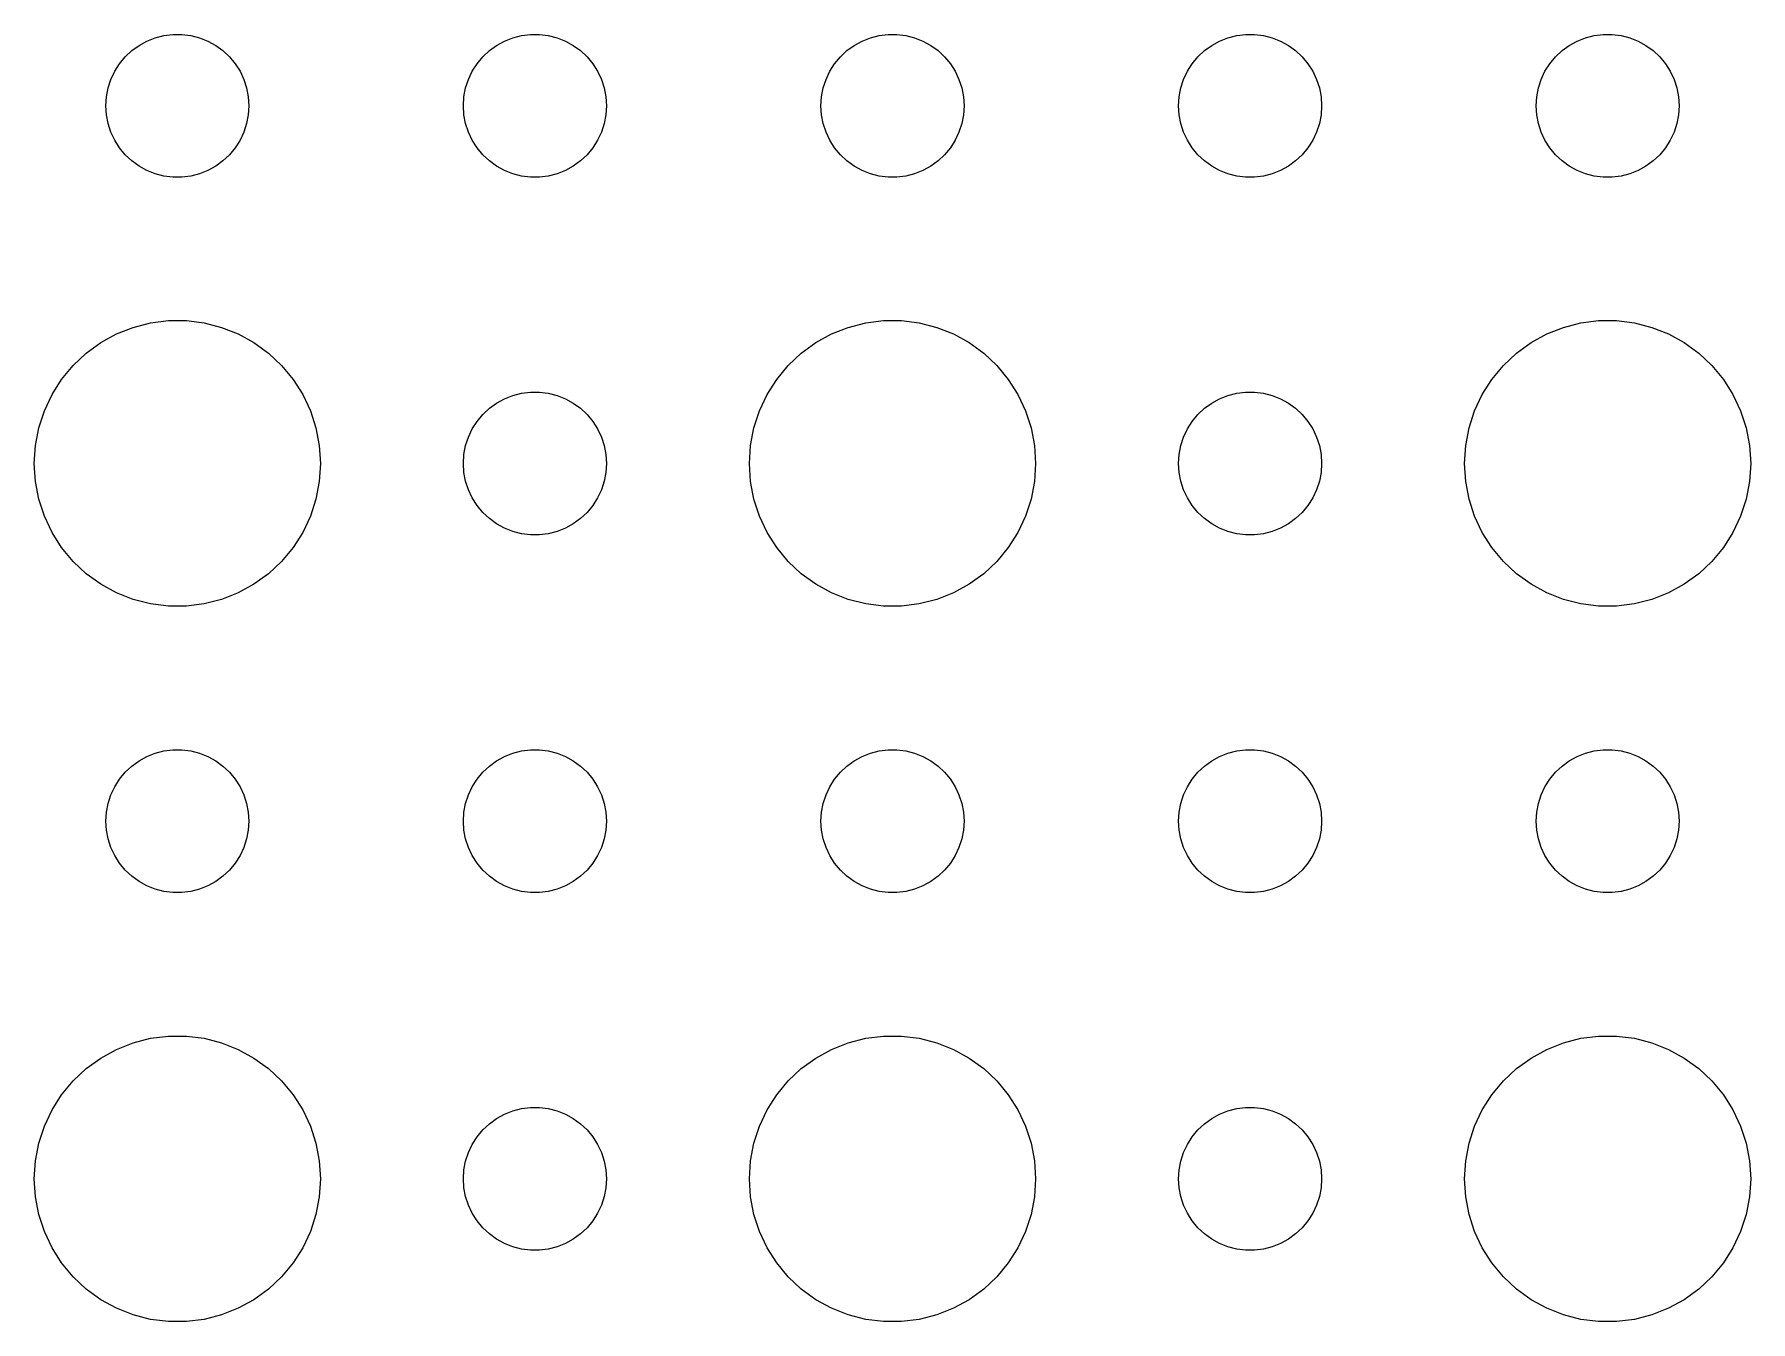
# Model space of a CAD drawing. Header units: metres. Extents: x -134 to 134, y -134 to 134.
# Drawn here: x 64.5 to 100.5, y -100.49 to -73.5 of the extents above; entities that cross this region are included whole.
import ezdxf

# ---------------------------------------------------------------- set-up
doc = ezdxf.new("R2010")
doc.units = ezdxf.units.M

msp = doc.modelspace()

# ---------------------------------------------------------------- linework, layer by layer
for p, q in [((66.5439, -73.8442), (66.6963, -73.7335)), ((66.6963, -73.7335), (66.8613, -73.6428)), ((66.8613, -73.6428), (67.0365, -73.5734)), ((67.0365, -73.5734), (67.2189, -73.5266)), ((67.2189, -73.5266), (67.4058, -73.503)), ((67.4058, -73.503), (67.5942, -73.503)), ((67.5942, -73.503), (67.7811, -73.5266)), ((67.7811, -73.5266), (67.9635, -73.5734)), ((67.9635, -73.5734), (68.1387, -73.6428)), ((68.1387, -73.6428), (68.3037, -73.7335)), ((68.3037, -73.7335), (68.4561, -73.8442)), ((74.0439, -73.8442), (74.1963, -73.7335)), ((74.1963, -73.7335), (74.3613, -73.6428)), ((74.3613, -73.6428), (74.5365, -73.5734)), ((74.5365, -73.5734), (74.7189, -73.5266)), ((74.7189, -73.5266), (74.9058, -73.503)), ((74.9058, -73.503), (75.0942, -73.503)), ((75.0942, -73.503), (75.2811, -73.5266)), ((75.2811, -73.5266), (75.4635, -73.5734)), ((75.4635, -73.5734), (75.6387, -73.6428)), ((75.6387, -73.6428), (75.8037, -73.7335)), ((75.8037, -73.7335), (75.9561, -73.8442)), ((81.5439, -73.8442), (81.6963, -73.7335)), ((81.6963, -73.7335), (81.8613, -73.6428)), ((81.8613, -73.6428), (82.0365, -73.5734)), ((82.0365, -73.5734), (82.2189, -73.5266)), ((82.2189, -73.5266), (82.4058, -73.503)), ((82.4058, -73.503), (82.5942, -73.503)), ((82.5942, -73.503), (82.7811, -73.5266)), ((82.7811, -73.5266), (82.9635, -73.5734)), ((82.9635, -73.5734), (83.1387, -73.6428)), ((83.1387, -73.6428), (83.3037, -73.7335)), ((83.3037, -73.7335), (83.4561, -73.8442)), ((89.0439, -73.8442), (89.1963, -73.7335)), ((89.1963, -73.7335), (89.3613, -73.6428)), ((89.3613, -73.6428), (89.5365, -73.5734)), ((89.5365, -73.5734), (89.7189, -73.5266)), ((89.7189, -73.5266), (89.9058, -73.503)), ((89.9058, -73.503), (90.0942, -73.503)), ((90.0942, -73.503), (90.2811, -73.5266)), ((90.2811, -73.5266), (90.4635, -73.5734)), ((90.4635, -73.5734), (90.6387, -73.6428)), ((90.6387, -73.6428), (90.8037, -73.7335)), ((90.8037, -73.7335), (90.9561, -73.8442)), ((96.5439, -73.8442), (96.6963, -73.7335)), ((96.6963, -73.7335), (96.8613, -73.6428)), ((96.8613, -73.6428), (97.0365, -73.5734)), ((97.0365, -73.5734), (97.2189, -73.5266)), ((97.2189, -73.5266), (97.4058, -73.503)), ((97.4058, -73.503), (97.5942, -73.503)), ((97.5942, -73.503), (97.7811, -73.5266)), ((97.7811, -73.5266), (97.9635, -73.5734)), ((97.9635, -73.5734), (98.1387, -73.6428)), ((98.1387, -73.6428), (98.3037, -73.7335)), ((98.3037, -73.7335), (98.4561, -73.8442)), ((66.1855, -74.2774), (66.2865, -74.1183)), ((66.2865, -74.1183), (66.4065, -73.9732)), ((66.4065, -73.9732), (66.5439, -73.8442)), ((68.4561, -73.8442), (68.5934, -73.9732)), ((68.5934, -73.9732), (68.7135, -74.1183)), ((68.7135, -74.1183), (68.8145, -74.2774)), ((73.6855, -74.2774), (73.7865, -74.1183)), ((73.7865, -74.1183), (73.9065, -73.9732)), ((73.9065, -73.9732), (74.0439, -73.8442)), ((75.9561, -73.8442), (76.0934, -73.9732)), ((76.0934, -73.9732), (76.2135, -74.1183)), ((76.2135, -74.1183), (76.3145, -74.2774)), ((81.1855, -74.2774), (81.2865, -74.1183)), ((81.2865, -74.1183), (81.4065, -73.9732)), ((81.4065, -73.9732), (81.5439, -73.8442)), ((83.4561, -73.8442), (83.5934, -73.9732)), ((83.5934, -73.9732), (83.7135, -74.1183)), ((83.7135, -74.1183), (83.8145, -74.2774)), ((88.6855, -74.2774), (88.7865, -74.1183)), ((88.7865, -74.1183), (88.9065, -73.9732)), ((88.9065, -73.9732), (89.0439, -73.8442)), ((90.9561, -73.8442), (91.0934, -73.9732)), ((91.0934, -73.9732), (91.2135, -74.1183)), ((91.2135, -74.1183), (91.3145, -74.2774)), ((96.1855, -74.2774), (96.2865, -74.1183)), ((96.2865, -74.1183), (96.4065, -73.9732)), ((96.4065, -73.9732), (96.5439, -73.8442)), ((98.4561, -73.8442), (98.5934, -73.9732)), ((98.5934, -73.9732), (98.7135, -74.1183)), ((98.7135, -74.1183), (98.8145, -74.2774)), ((66.0471, -74.627), (66.1053, -74.4478)), ((66.1053, -74.4478), (66.1855, -74.2774)), ((68.8145, -74.2774), (68.8947, -74.4478)), ((68.8947, -74.4478), (68.9529, -74.627)), ((73.5471, -74.627), (73.6053, -74.4478)), ((73.6053, -74.4478), (73.6855, -74.2774)), ((76.3145, -74.2774), (76.3947, -74.4478)), ((76.3947, -74.4478), (76.4529, -74.627)), ((81.0471, -74.627), (81.1053, -74.4478)), ((81.1053, -74.4478), (81.1855, -74.2774)), ((83.8145, -74.2774), (83.8947, -74.4478)), ((83.8947, -74.4478), (83.9529, -74.627)), ((88.5471, -74.627), (88.6053, -74.4478)), ((88.6053, -74.4478), (88.6855, -74.2774)), ((91.3145, -74.2774), (91.3947, -74.4478)), ((91.3947, -74.4478), (91.4529, -74.627)), ((96.0471, -74.627), (96.1053, -74.4478)), ((96.1053, -74.4478), (96.1855, -74.2774)), ((98.8145, -74.2774), (98.8947, -74.4478)), ((98.8947, -74.4478), (98.9529, -74.627)), ((66, -75), (66.0118, -74.812)), ((66.0118, -74.812), (66.0471, -74.627)), ((68.9529, -74.627), (68.9882, -74.812)), ((68.9882, -74.812), (69, -75)), ((73.5, -75), (73.5118, -74.812)), ((73.5118, -74.812), (73.5471, -74.627)), ((76.4529, -74.627), (76.4882, -74.812)), ((76.4882, -74.812), (76.5, -75)), ((81, -75), (81.0118, -74.812)), ((81.0118, -74.812), (81.0471, -74.627)), ((83.9529, -74.627), (83.9882, -74.812)), ((83.9882, -74.812), (84, -75)), ((88.5, -75), (88.5118, -74.812)), ((88.5118, -74.812), (88.5471, -74.627)), ((91.4529, -74.627), (91.4882, -74.812)), ((91.4882, -74.812), (91.5, -75)), ((96, -75), (96.0118, -74.812)), ((96.0118, -74.812), (96.0471, -74.627)), ((98.9529, -74.627), (98.9882, -74.812)), ((98.9882, -74.812), (99, -75)), ((66.0118, -75.188), (66, -75)), ((66.0471, -75.373), (66.0118, -75.188)), ((68.9882, -75.188), (68.9529, -75.373)), ((69, -75), (68.9882, -75.188)), ((73.5118, -75.188), (73.5, -75)), ((73.5471, -75.373), (73.5118, -75.188)), ((76.4882, -75.188), (76.4529, -75.373)), ((76.5, -75), (76.4882, -75.188)), ((81.0118, -75.188), (81, -75)), ((81.0471, -75.373), (81.0118, -75.188)), ((83.9882, -75.188), (83.9529, -75.373)), ((84, -75), (83.9882, -75.188)), ((88.5118, -75.188), (88.5, -75)), ((88.5471, -75.373), (88.5118, -75.188)), ((91.4882, -75.188), (91.4529, -75.373)), ((91.5, -75), (91.4882, -75.188)), ((96.0118, -75.188), (96, -75)), ((96.0471, -75.373), (96.0118, -75.188)), ((98.9882, -75.188), (98.9529, -75.373)), ((99, -75), (98.9882, -75.188)), ((66.1053, -75.5522), (66.0471, -75.373)), ((66.1855, -75.7226), (66.1053, -75.5522)), ((68.8947, -75.5522), (68.8145, -75.7226)), ((68.9529, -75.373), (68.8947, -75.5522)), ((73.6053, -75.5522), (73.5471, -75.373)), ((73.6855, -75.7226), (73.6053, -75.5522)), ((76.3947, -75.5522), (76.3145, -75.7226)), ((76.4529, -75.373), (76.3947, -75.5522)), ((81.1053, -75.5522), (81.0471, -75.373)), ((81.1855, -75.7226), (81.1053, -75.5522)), ((83.8947, -75.5522), (83.8145, -75.7226)), ((83.9529, -75.373), (83.8947, -75.5522)), ((88.6053, -75.5522), (88.5471, -75.373)), ((88.6855, -75.7226), (88.6053, -75.5522)), ((91.3947, -75.5522), (91.3145, -75.7226)), ((91.4529, -75.373), (91.3947, -75.5522)), ((96.1053, -75.5522), (96.0471, -75.373)), ((96.1855, -75.7226), (96.1053, -75.5522)), ((98.8947, -75.5522), (98.8145, -75.7226)), ((98.9529, -75.373), (98.8947, -75.5522)), ((66.2865, -75.8817), (66.1855, -75.7226)), ((66.4065, -76.0268), (66.2865, -75.8817)), ((68.7135, -75.8817), (68.5934, -76.0268)), ((68.8145, -75.7226), (68.7135, -75.8817)), ((73.7865, -75.8817), (73.6855, -75.7226)), ((73.9065, -76.0268), (73.7865, -75.8817)), ((76.2135, -75.8817), (76.0934, -76.0268)), ((76.3145, -75.7226), (76.2135, -75.8817)), ((81.2865, -75.8817), (81.1855, -75.7226)), ((81.4065, -76.0268), (81.2865, -75.8817)), ((83.7135, -75.8817), (83.5934, -76.0268)), ((83.8145, -75.7226), (83.7135, -75.8817)), ((88.7865, -75.8817), (88.6855, -75.7226)), ((88.9065, -76.0268), (88.7865, -75.8817)), ((91.2135, -75.8817), (91.0934, -76.0268)), ((91.3145, -75.7226), (91.2135, -75.8817)), ((96.2865, -75.8817), (96.1855, -75.7226)), ((96.4065, -76.0268), (96.2865, -75.8817)), ((98.7135, -75.8817), (98.5934, -76.0268)), ((98.8145, -75.7226), (98.7135, -75.8817)), ((66.5439, -76.1558), (66.4065, -76.0268)), ((66.6963, -76.2665), (66.5439, -76.1558)), ((66.8613, -76.3572), (66.6963, -76.2665)), ((68.3037, -76.2665), (68.1387, -76.3572)), ((68.4561, -76.1558), (68.3037, -76.2665)), ((68.5934, -76.0268), (68.4561, -76.1558)), ((74.0439, -76.1558), (73.9065, -76.0268)), ((74.1963, -76.2665), (74.0439, -76.1558)), ((74.3613, -76.3572), (74.1963, -76.2665)), ((75.8037, -76.2665), (75.6387, -76.3572)), ((75.9561, -76.1558), (75.8037, -76.2665)), ((76.0934, -76.0268), (75.9561, -76.1558)), ((81.5439, -76.1558), (81.4065, -76.0268)), ((81.6963, -76.2665), (81.5439, -76.1558)), ((81.8613, -76.3572), (81.6963, -76.2665)), ((83.3037, -76.2665), (83.1387, -76.3572)), ((83.4561, -76.1558), (83.3037, -76.2665)), ((83.5934, -76.0268), (83.4561, -76.1558)), ((89.0439, -76.1558), (88.9065, -76.0268)), ((89.1963, -76.2665), (89.0439, -76.1558)), ((89.3613, -76.3572), (89.1963, -76.2665)), ((90.8037, -76.2665), (90.6387, -76.3572)), ((90.9561, -76.1558), (90.8037, -76.2665)), ((91.0934, -76.0268), (90.9561, -76.1558)), ((96.5439, -76.1558), (96.4065, -76.0268)), ((96.6963, -76.2665), (96.5439, -76.1558)), ((96.8613, -76.3572), (96.6963, -76.2665)), ((98.3037, -76.2665), (98.1387, -76.3572)), ((98.4561, -76.1558), (98.3037, -76.2665)), ((98.5934, -76.0268), (98.4561, -76.1558)), ((67.0365, -76.4266), (66.8613, -76.3572)), ((67.2189, -76.4734), (67.0365, -76.4266)), ((67.4058, -76.497), (67.2189, -76.4734)), ((67.5942, -76.497), (67.4058, -76.497)), ((67.7811, -76.4734), (67.5942, -76.497)), ((67.9635, -76.4266), (67.7811, -76.4734)), ((68.1387, -76.3572), (67.9635, -76.4266)), ((74.5365, -76.4266), (74.3613, -76.3572)), ((74.7189, -76.4734), (74.5365, -76.4266)), ((74.9058, -76.497), (74.7189, -76.4734)), ((75.0942, -76.497), (74.9058, -76.497)), ((75.2811, -76.4734), (75.0942, -76.497)), ((75.4635, -76.4266), (75.2811, -76.4734)), ((75.6387, -76.3572), (75.4635, -76.4266)), ((82.0365, -76.4266), (81.8613, -76.3572)), ((82.2189, -76.4734), (82.0365, -76.4266)), ((82.4058, -76.497), (82.2189, -76.4734)), ((82.5942, -76.497), (82.4058, -76.497)), ((82.7811, -76.4734), (82.5942, -76.497)), ((82.9635, -76.4266), (82.7811, -76.4734)), ((83.1387, -76.3572), (82.9635, -76.4266)), ((89.5365, -76.4266), (89.3613, -76.3572)), ((89.7189, -76.4734), (89.5365, -76.4266)), ((89.9058, -76.497), (89.7189, -76.4734)), ((90.0942, -76.497), (89.9058, -76.497)), ((90.2811, -76.4734), (90.0942, -76.497)), ((90.4635, -76.4266), (90.2811, -76.4734)), ((90.6387, -76.3572), (90.4635, -76.4266)), ((97.0365, -76.4266), (96.8613, -76.3572)), ((97.2189, -76.4734), (97.0365, -76.4266)), ((97.4058, -76.497), (97.2189, -76.4734)), ((97.5942, -76.497), (97.4058, -76.497)), ((97.7811, -76.4734), (97.5942, -76.497)), ((97.9635, -76.4266), (97.7811, -76.4734)), ((98.1387, -76.3572), (97.9635, -76.4266)), ((66.573, -79.6468), (66.9379, -79.5531)), ((66.9379, -79.5531), (67.3116, -79.5059)), ((67.3116, -79.5059), (67.6884, -79.5059)), ((67.6884, -79.5059), (68.0621, -79.5531)), ((68.0621, -79.5531), (68.427, -79.6468)), ((81.573, -79.6468), (81.9379, -79.5531)), ((81.9379, -79.5531), (82.3116, -79.5059)), ((82.3116, -79.5059), (82.6884, -79.5059)), ((82.6884, -79.5059), (83.0621, -79.5531)), ((83.0621, -79.5531), (83.427, -79.6468)), ((96.573, -79.6468), (96.9379, -79.5531)), ((96.9379, -79.5531), (97.3116, -79.5059)), ((97.3116, -79.5059), (97.6884, -79.5059)), ((97.6884, -79.5059), (98.0621, -79.5531)), ((98.0621, -79.5531), (98.427, -79.6468)), ((65.8925, -79.967), (66.2227, -79.7855)), ((66.2227, -79.7855), (66.573, -79.6468)), ((68.427, -79.6468), (68.7773, -79.7855)), ((68.7773, -79.7855), (69.1075, -79.967)), ((80.8925, -79.967), (81.2227, -79.7855)), ((81.2227, -79.7855), (81.573, -79.6468)), ((83.427, -79.6468), (83.7773, -79.7855)), ((83.7773, -79.7855), (84.1075, -79.967)), ((95.8925, -79.967), (96.2227, -79.7855)), ((96.2227, -79.7855), (96.573, -79.6468)), ((98.427, -79.6468), (98.7773, -79.7855)), ((98.7773, -79.7855), (99.1075, -79.967)), ((65.3131, -80.4464), (65.5877, -80.1885)), ((65.5877, -80.1885), (65.8925, -79.967)), ((69.1075, -79.967), (69.4123, -80.1885)), ((69.4123, -80.1885), (69.6869, -80.4464)), ((80.3131, -80.4464), (80.5877, -80.1885)), ((80.5877, -80.1885), (80.8925, -79.967)), ((84.1075, -79.967), (84.4123, -80.1885)), ((84.4123, -80.1885), (84.6869, -80.4464)), ((95.3131, -80.4464), (95.5877, -80.1885)), ((95.5877, -80.1885), (95.8925, -79.967)), ((99.1075, -79.967), (99.4123, -80.1885)), ((99.4123, -80.1885), (99.6869, -80.4464)), ((65.073, -80.7366), (65.3131, -80.4464)), ((69.6869, -80.4464), (69.927, -80.7366)), ((80.073, -80.7366), (80.3131, -80.4464)), ((84.6869, -80.4464), (84.927, -80.7366)), ((95.073, -80.7366), (95.3131, -80.4464)), ((99.6869, -80.4464), (99.927, -80.7366)), ((64.8711, -81.0547), (65.073, -80.7366)), ((69.927, -80.7366), (70.1289, -81.0547)), ((79.8711, -81.0547), (80.073, -80.7366)), ((84.927, -80.7366), (85.1289, -81.0547)), ((94.8711, -81.0547), (95.073, -80.7366)), ((99.927, -80.7366), (100.129, -81.0547)), ((64.7107, -81.3956), (64.8711, -81.0547)), ((70.1289, -81.0547), (70.2893, -81.3956)), ((73.9065, -81.4732), (74.0439, -81.3442)), ((74.0439, -81.3442), (74.1963, -81.2335)), ((74.1963, -81.2335), (74.3613, -81.1428)), ((74.3613, -81.1428), (74.5365, -81.0734)), ((74.5365, -81.0734), (74.7189, -81.0266)), ((74.7189, -81.0266), (74.9058, -81.003)), ((74.9058, -81.003), (75.0942, -81.003)), ((75.0942, -81.003), (75.2811, -81.0266)), ((75.2811, -81.0266), (75.4635, -81.0734)), ((75.4635, -81.0734), (75.6387, -81.1428)), ((75.6387, -81.1428), (75.8037, -81.2335)), ((75.8037, -81.2335), (75.9561, -81.3442)), ((75.9561, -81.3442), (76.0934, -81.4732)), ((79.7107, -81.3956), (79.8711, -81.0547)), ((85.1289, -81.0547), (85.2893, -81.3956)), ((88.9065, -81.4732), (89.0439, -81.3442)), ((89.0439, -81.3442), (89.1963, -81.2335)), ((89.1963, -81.2335), (89.3613, -81.1428)), ((89.3613, -81.1428), (89.5365, -81.0734)), ((89.5365, -81.0734), (89.7189, -81.0266)), ((89.7189, -81.0266), (89.9058, -81.003)), ((89.9058, -81.003), (90.0942, -81.003)), ((90.0942, -81.003), (90.2811, -81.0266)), ((90.2811, -81.0266), (90.4635, -81.0734)), ((90.4635, -81.0734), (90.6387, -81.1428)), ((90.6387, -81.1428), (90.8037, -81.2335)), ((90.8037, -81.2335), (90.9561, -81.3442)), ((90.9561, -81.3442), (91.0934, -81.4732)), ((94.7107, -81.3956), (94.8711, -81.0547)), ((100.129, -81.0547), (100.289, -81.3956)), ((64.5943, -81.7539), (64.7107, -81.3956)), ((70.2893, -81.3956), (70.4057, -81.7539)), ((73.6855, -81.7774), (73.7865, -81.6183)), ((73.7865, -81.6183), (73.9065, -81.4732)), ((76.0934, -81.4732), (76.2135, -81.6183)), ((76.2135, -81.6183), (76.3145, -81.7774)), ((79.5943, -81.7539), (79.7107, -81.3956)), ((85.2893, -81.3956), (85.4057, -81.7539)), ((88.6855, -81.7774), (88.7865, -81.6183)), ((88.7865, -81.6183), (88.9065, -81.4732)), ((91.0934, -81.4732), (91.2135, -81.6183)), ((91.2135, -81.6183), (91.3145, -81.7774)), ((94.5943, -81.7539), (94.7107, -81.3956)), ((100.289, -81.3956), (100.406, -81.7539)), ((64.5237, -82.124), (64.5943, -81.7539)), ((70.4057, -81.7539), (70.4763, -82.124)), ((73.5471, -82.127), (73.6053, -81.9478)), ((73.6053, -81.9478), (73.6855, -81.7774)), ((76.3145, -81.7774), (76.3947, -81.9478)), ((76.3947, -81.9478), (76.4529, -82.127)), ((79.5237, -82.124), (79.5943, -81.7539)), ((85.4057, -81.7539), (85.4763, -82.124)), ((88.5471, -82.127), (88.6053, -81.9478)), ((88.6053, -81.9478), (88.6855, -81.7774)), ((91.3145, -81.7774), (91.3947, -81.9478)), ((91.3947, -81.9478), (91.4529, -82.127)), ((94.5237, -82.124), (94.5943, -81.7539)), ((100.406, -81.7539), (100.476, -82.124)), ((64.5, -82.5), (64.5237, -82.124)), ((70.4763, -82.124), (70.5, -82.5)), ((73.5, -82.5), (73.5118, -82.312)), ((73.5118, -82.312), (73.5471, -82.127)), ((76.4529, -82.127), (76.4882, -82.312)), ((76.4882, -82.312), (76.5, -82.5)), ((79.5, -82.5), (79.5237, -82.124)), ((85.4763, -82.124), (85.5, -82.5)), ((88.5, -82.5), (88.5118, -82.312)), ((88.5118, -82.312), (88.5471, -82.127)), ((91.4529, -82.127), (91.4882, -82.312)), ((91.4882, -82.312), (91.5, -82.5)), ((94.5, -82.5), (94.5237, -82.124)), ((100.476, -82.124), (100.5, -82.5)), ((64.5237, -82.876), (64.5, -82.5)), ((70.5, -82.5), (70.4763, -82.876)), ((73.5118, -82.688), (73.5, -82.5)), ((73.5471, -82.873), (73.5118, -82.688)), ((76.4882, -82.688), (76.4529, -82.873)), ((76.5, -82.5), (76.4882, -82.688)), ((79.5237, -82.876), (79.5, -82.5)), ((85.5, -82.5), (85.4763, -82.876)), ((88.5118, -82.688), (88.5, -82.5)), ((88.5471, -82.873), (88.5118, -82.688)), ((91.4882, -82.688), (91.4529, -82.873)), ((91.5, -82.5), (91.4882, -82.688)), ((94.5237, -82.876), (94.5, -82.5)), ((100.5, -82.5), (100.476, -82.876)), ((64.5943, -83.2461), (64.5237, -82.876)), ((70.4763, -82.876), (70.4057, -83.2461)), ((73.6053, -83.0522), (73.5471, -82.873)), ((73.6855, -83.2226), (73.6053, -83.0522)), ((76.3947, -83.0522), (76.3145, -83.2226)), ((76.4529, -82.873), (76.3947, -83.0522)), ((79.5943, -83.2461), (79.5237, -82.876)), ((85.4763, -82.876), (85.4057, -83.2461)), ((88.6053, -83.0522), (88.5471, -82.873)), ((88.6855, -83.2226), (88.6053, -83.0522)), ((91.3947, -83.0522), (91.3145, -83.2226)), ((91.4529, -82.873), (91.3947, -83.0522)), ((94.5943, -83.2461), (94.5237, -82.876)), ((100.476, -82.876), (100.406, -83.2461)), ((64.7107, -83.6044), (64.5943, -83.2461)), ((70.4057, -83.2461), (70.2893, -83.6044)), ((73.7865, -83.3817), (73.6855, -83.2226)), ((73.9065, -83.5268), (73.7865, -83.3817)), ((76.2135, -83.3817), (76.0934, -83.5268)), ((76.3145, -83.2226), (76.2135, -83.3817)), ((79.7107, -83.6044), (79.5943, -83.2461)), ((85.4057, -83.2461), (85.2893, -83.6044)), ((88.7865, -83.3817), (88.6855, -83.2226)), ((88.9065, -83.5268), (88.7865, -83.3817)), ((91.2135, -83.3817), (91.0934, -83.5268)), ((91.3145, -83.2226), (91.2135, -83.3817)), ((94.7107, -83.6044), (94.5943, -83.2461)), ((100.406, -83.2461), (100.289, -83.6044)), ((64.8711, -83.9453), (64.7107, -83.6044)), ((70.2893, -83.6044), (70.1289, -83.9453)), ((74.0439, -83.6558), (73.9065, -83.5268)), ((74.1963, -83.7665), (74.0439, -83.6558)), ((74.3613, -83.8572), (74.1963, -83.7665)), ((74.5365, -83.9266), (74.3613, -83.8572)), ((75.6387, -83.8572), (75.4635, -83.9266)), ((75.8037, -83.7665), (75.6387, -83.8572)), ((75.9561, -83.6558), (75.8037, -83.7665)), ((76.0934, -83.5268), (75.9561, -83.6558)), ((79.8711, -83.9453), (79.7107, -83.6044)), ((85.2893, -83.6044), (85.1289, -83.9453)), ((89.0439, -83.6558), (88.9065, -83.5268)), ((89.1963, -83.7665), (89.0439, -83.6558)), ((89.3613, -83.8572), (89.1963, -83.7665)), ((89.5365, -83.9266), (89.3613, -83.8572)), ((90.6387, -83.8572), (90.4635, -83.9266)), ((90.8037, -83.7665), (90.6387, -83.8572)), ((90.9561, -83.6558), (90.8037, -83.7665)), ((91.0934, -83.5268), (90.9561, -83.6558)), ((94.8711, -83.9453), (94.7107, -83.6044)), ((100.289, -83.6044), (100.129, -83.9453)), ((65.073, -84.2634), (64.8711, -83.9453)), ((70.1289, -83.9453), (69.927, -84.2634)), ((74.7189, -83.9734), (74.5365, -83.9266)), ((74.9058, -83.997), (74.7189, -83.9734)), ((75.0942, -83.997), (74.9058, -83.997)), ((75.2811, -83.9734), (75.0942, -83.997)), ((75.4635, -83.9266), (75.2811, -83.9734)), ((80.073, -84.2634), (79.8711, -83.9453)), ((85.1289, -83.9453), (84.927, -84.2634)), ((89.7189, -83.9734), (89.5365, -83.9266)), ((89.9058, -83.997), (89.7189, -83.9734)), ((90.0942, -83.997), (89.9058, -83.997)), ((90.2811, -83.9734), (90.0942, -83.997)), ((90.4635, -83.9266), (90.2811, -83.9734)), ((95.073, -84.2634), (94.8711, -83.9453)), ((100.129, -83.9453), (99.927, -84.2634)), ((65.3131, -84.5536), (65.073, -84.2634)), ((65.5877, -84.8115), (65.3131, -84.5536)), ((69.6869, -84.5536), (69.4123, -84.8115)), ((69.927, -84.2634), (69.6869, -84.5536)), ((80.3131, -84.5536), (80.073, -84.2634)), ((80.5877, -84.8115), (80.3131, -84.5536)), ((84.6869, -84.5536), (84.4123, -84.8115)), ((84.927, -84.2634), (84.6869, -84.5536)), ((95.3131, -84.5536), (95.073, -84.2634)), ((95.5877, -84.8115), (95.3131, -84.5536)), ((99.6869, -84.5536), (99.4123, -84.8115)), ((99.927, -84.2634), (99.6869, -84.5536)), ((65.8925, -85.033), (65.5877, -84.8115)), ((69.4123, -84.8115), (69.1075, -85.033)), ((80.8925, -85.033), (80.5877, -84.8115)), ((84.4123, -84.8115), (84.1075, -85.033)), ((95.8925, -85.033), (95.5877, -84.8115)), ((99.4123, -84.8115), (99.1075, -85.033)), ((66.2227, -85.2145), (65.8925, -85.033)), ((66.573, -85.3532), (66.2227, -85.2145)), ((68.7773, -85.2145), (68.427, -85.3532)), ((69.1075, -85.033), (68.7773, -85.2145)), ((81.2227, -85.2145), (80.8925, -85.033)), ((81.573, -85.3532), (81.2227, -85.2145)), ((83.7773, -85.2145), (83.427, -85.3532)), ((84.1075, -85.033), (83.7773, -85.2145)), ((96.2227, -85.2145), (95.8925, -85.033)), ((96.573, -85.3532), (96.2227, -85.2145)), ((98.7773, -85.2145), (98.427, -85.3532)), ((99.1075, -85.033), (98.7773, -85.2145)), ((66.9379, -85.4469), (66.573, -85.3532)), ((67.3116, -85.4941), (66.9379, -85.4469)), ((67.6884, -85.4941), (67.3116, -85.4941)), ((68.0621, -85.4469), (67.6884, -85.4941)), ((68.427, -85.3532), (68.0621, -85.4469)), ((81.9379, -85.4469), (81.573, -85.3532)), ((82.3116, -85.4941), (81.9379, -85.4469)), ((82.6884, -85.4941), (82.3116, -85.4941)), ((83.0621, -85.4469), (82.6884, -85.4941)), ((83.427, -85.3532), (83.0621, -85.4469)), ((96.9379, -85.4469), (96.573, -85.3532)), ((97.3116, -85.4941), (96.9379, -85.4469)), ((97.6884, -85.4941), (97.3116, -85.4941)), ((98.0621, -85.4469), (97.6884, -85.4941)), ((98.427, -85.3532), (98.0621, -85.4469)), ((67.0365, -88.5734), (67.2189, -88.5266)), ((67.2189, -88.5266), (67.4058, -88.503)), ((67.4058, -88.503), (67.5942, -88.503)), ((67.5942, -88.503), (67.7811, -88.5266)), ((67.7811, -88.5266), (67.9635, -88.5734)), ((74.5365, -88.5734), (74.7189, -88.5266)), ((74.7189, -88.5266), (74.9058, -88.503)), ((74.9058, -88.503), (75.0942, -88.503)), ((75.0942, -88.503), (75.2811, -88.5266)), ((75.2811, -88.5266), (75.4635, -88.5734)), ((82.0365, -88.5734), (82.2189, -88.5266)), ((82.2189, -88.5266), (82.4058, -88.503)), ((82.4058, -88.503), (82.5942, -88.503)), ((82.5942, -88.503), (82.7811, -88.5266)), ((82.7811, -88.5266), (82.9635, -88.5734)), ((89.5365, -88.5734), (89.7189, -88.5266)), ((89.7189, -88.5266), (89.9058, -88.503)), ((89.9058, -88.503), (90.0942, -88.503)), ((90.0942, -88.503), (90.2811, -88.5266)), ((90.2811, -88.5266), (90.4635, -88.5734)), ((97.0365, -88.5734), (97.2189, -88.5266)), ((97.2189, -88.5266), (97.4058, -88.503)), ((97.4058, -88.503), (97.5942, -88.503)), ((97.5942, -88.503), (97.7811, -88.5266)), ((97.7811, -88.5266), (97.9635, -88.5734)), ((66.4065, -88.9732), (66.5439, -88.8442)), ((66.5439, -88.8442), (66.6963, -88.7335)), ((66.6963, -88.7335), (66.8613, -88.6428)), ((66.8613, -88.6428), (67.0365, -88.5734)), ((67.9635, -88.5734), (68.1387, -88.6428)), ((68.1387, -88.6428), (68.3037, -88.7335)), ((68.3037, -88.7335), (68.4561, -88.8442)), ((68.4561, -88.8442), (68.5934, -88.9732)), ((73.9065, -88.9732), (74.0439, -88.8442)), ((74.0439, -88.8442), (74.1963, -88.7335)), ((74.1963, -88.7335), (74.3613, -88.6428)), ((74.3613, -88.6428), (74.5365, -88.5734)), ((75.4635, -88.5734), (75.6387, -88.6428)), ((75.6387, -88.6428), (75.8037, -88.7335)), ((75.8037, -88.7335), (75.9561, -88.8442)), ((75.9561, -88.8442), (76.0934, -88.9732)), ((81.4065, -88.9732), (81.5439, -88.8442)), ((81.5439, -88.8442), (81.6963, -88.7335)), ((81.6963, -88.7335), (81.8613, -88.6428)), ((81.8613, -88.6428), (82.0365, -88.5734)), ((82.9635, -88.5734), (83.1387, -88.6428)), ((83.1387, -88.6428), (83.3037, -88.7335)), ((83.3037, -88.7335), (83.4561, -88.8442)), ((83.4561, -88.8442), (83.5934, -88.9732)), ((88.9065, -88.9732), (89.0439, -88.8442)), ((89.0439, -88.8442), (89.1963, -88.7335)), ((89.1963, -88.7335), (89.3613, -88.6428)), ((89.3613, -88.6428), (89.5365, -88.5734)), ((90.4635, -88.5734), (90.6387, -88.6428)), ((90.6387, -88.6428), (90.8037, -88.7335)), ((90.8037, -88.7335), (90.9561, -88.8442)), ((90.9561, -88.8442), (91.0934, -88.9732)), ((96.4065, -88.9732), (96.5439, -88.8442)), ((96.5439, -88.8442), (96.6963, -88.7335)), ((96.6963, -88.7335), (96.8613, -88.6428)), ((96.8613, -88.6428), (97.0365, -88.5734)), ((97.9635, -88.5734), (98.1387, -88.6428)), ((98.1387, -88.6428), (98.3037, -88.7335)), ((98.3037, -88.7335), (98.4561, -88.8442)), ((98.4561, -88.8442), (98.5934, -88.9732)), ((66.1053, -89.4478), (66.1855, -89.2774)), ((66.1855, -89.2774), (66.2865, -89.1183)), ((66.2865, -89.1183), (66.4065, -88.9732)), ((68.5934, -88.9732), (68.7135, -89.1183)), ((68.7135, -89.1183), (68.8145, -89.2774)), ((68.8145, -89.2774), (68.8947, -89.4478)), ((73.6053, -89.4478), (73.6855, -89.2774)), ((73.6855, -89.2774), (73.7865, -89.1183)), ((73.7865, -89.1183), (73.9065, -88.9732)), ((76.0934, -88.9732), (76.2135, -89.1183)), ((76.2135, -89.1183), (76.3145, -89.2774)), ((76.3145, -89.2774), (76.3947, -89.4478)), ((81.1053, -89.4478), (81.1855, -89.2774)), ((81.1855, -89.2774), (81.2865, -89.1183)), ((81.2865, -89.1183), (81.4065, -88.9732)), ((83.5934, -88.9732), (83.7135, -89.1183)), ((83.7135, -89.1183), (83.8145, -89.2774)), ((83.8145, -89.2774), (83.8947, -89.4478)), ((88.6053, -89.4478), (88.6855, -89.2774)), ((88.6855, -89.2774), (88.7865, -89.1183)), ((88.7865, -89.1183), (88.9065, -88.9732)), ((91.0934, -88.9732), (91.2135, -89.1183)), ((91.2135, -89.1183), (91.3145, -89.2774)), ((91.3145, -89.2774), (91.3947, -89.4478)), ((96.1053, -89.4478), (96.1855, -89.2774)), ((96.1855, -89.2774), (96.2865, -89.1183)), ((96.2865, -89.1183), (96.4065, -88.9732)), ((98.5934, -88.9732), (98.7135, -89.1183)), ((98.7135, -89.1183), (98.8145, -89.2774)), ((98.8145, -89.2774), (98.8947, -89.4478)), ((66.0118, -89.812), (66.0471, -89.627)), ((66.0471, -89.627), (66.1053, -89.4478)), ((68.8947, -89.4478), (68.9529, -89.627)), ((68.9529, -89.627), (68.9882, -89.812)), ((73.5118, -89.812), (73.5471, -89.627)), ((73.5471, -89.627), (73.6053, -89.4478)), ((76.3947, -89.4478), (76.4529, -89.627)), ((76.4529, -89.627), (76.4882, -89.812)), ((81.0118, -89.812), (81.0471, -89.627)), ((81.0471, -89.627), (81.1053, -89.4478)), ((83.8947, -89.4478), (83.9529, -89.627)), ((83.9529, -89.627), (83.9882, -89.812)), ((88.5118, -89.812), (88.5471, -89.627)), ((88.5471, -89.627), (88.6053, -89.4478)), ((91.3947, -89.4478), (91.4529, -89.627)), ((91.4529, -89.627), (91.4882, -89.812)), ((96.0118, -89.812), (96.0471, -89.627)), ((96.0471, -89.627), (96.1053, -89.4478)), ((98.8947, -89.4478), (98.9529, -89.627)), ((98.9529, -89.627), (98.9882, -89.812)), ((66, -90), (66.0118, -89.812)), ((66.0118, -90.188), (66, -90)), ((68.9882, -89.812), (69, -90)), ((69, -90), (68.9882, -90.188)), ((73.5, -90), (73.5118, -89.812)), ((73.5118, -90.188), (73.5, -90)), ((76.4882, -89.812), (76.5, -90)), ((76.5, -90), (76.4882, -90.188)), ((81, -90), (81.0118, -89.812)), ((81.0118, -90.188), (81, -90)), ((83.9882, -89.812), (84, -90)), ((84, -90), (83.9882, -90.188)), ((88.5, -90), (88.5118, -89.812)), ((88.5118, -90.188), (88.5, -90)), ((91.4882, -89.812), (91.5, -90)), ((91.5, -90), (91.4882, -90.188)), ((96, -90), (96.0118, -89.812)), ((96.0118, -90.188), (96, -90)), ((98.9882, -89.812), (99, -90)), ((99, -90), (98.9882, -90.188)), ((66.0471, -90.373), (66.0118, -90.188)), ((68.9882, -90.188), (68.9529, -90.373)), ((73.5471, -90.373), (73.5118, -90.188)), ((76.4882, -90.188), (76.4529, -90.373)), ((81.0471, -90.373), (81.0118, -90.188)), ((83.9882, -90.188), (83.9529, -90.373)), ((88.5471, -90.373), (88.5118, -90.188)), ((91.4882, -90.188), (91.4529, -90.373)), ((96.0471, -90.373), (96.0118, -90.188)), ((98.9882, -90.188), (98.9529, -90.373)), ((66.1053, -90.5522), (66.0471, -90.373)), ((66.1855, -90.7226), (66.1053, -90.5522)), ((68.8947, -90.5522), (68.8145, -90.7226)), ((68.9529, -90.373), (68.8947, -90.5522)), ((73.6053, -90.5522), (73.5471, -90.373)), ((73.6855, -90.7226), (73.6053, -90.5522)), ((76.3947, -90.5522), (76.3145, -90.7226)), ((76.4529, -90.373), (76.3947, -90.5522)), ((81.1053, -90.5522), (81.0471, -90.373)), ((81.1855, -90.7226), (81.1053, -90.5522)), ((83.8947, -90.5522), (83.8145, -90.7226)), ((83.9529, -90.373), (83.8947, -90.5522)), ((88.6053, -90.5522), (88.5471, -90.373)), ((88.6855, -90.7226), (88.6053, -90.5522)), ((91.3947, -90.5522), (91.3145, -90.7226)), ((91.4529, -90.373), (91.3947, -90.5522)), ((96.1053, -90.5522), (96.0471, -90.373)), ((96.1855, -90.7226), (96.1053, -90.5522)), ((98.8947, -90.5522), (98.8145, -90.7226)), ((98.9529, -90.373), (98.8947, -90.5522)), ((66.2865, -90.8817), (66.1855, -90.7226)), ((66.4065, -91.0268), (66.2865, -90.8817)), ((66.5439, -91.1558), (66.4065, -91.0268)), ((68.5934, -91.0268), (68.4561, -91.1558)), ((68.7135, -90.8817), (68.5934, -91.0268)), ((68.8145, -90.7226), (68.7135, -90.8817)), ((73.7865, -90.8817), (73.6855, -90.7226)), ((73.9065, -91.0268), (73.7865, -90.8817)), ((74.0439, -91.1558), (73.9065, -91.0268)), ((76.0934, -91.0268), (75.9561, -91.1558)), ((76.2135, -90.8817), (76.0934, -91.0268)), ((76.3145, -90.7226), (76.2135, -90.8817)), ((81.2865, -90.8817), (81.1855, -90.7226)), ((81.4065, -91.0268), (81.2865, -90.8817)), ((81.5439, -91.1558), (81.4065, -91.0268)), ((83.5934, -91.0268), (83.4561, -91.1558)), ((83.7135, -90.8817), (83.5934, -91.0268)), ((83.8145, -90.7226), (83.7135, -90.8817)), ((88.7865, -90.8817), (88.6855, -90.7226)), ((88.9065, -91.0268), (88.7865, -90.8817)), ((89.0439, -91.1558), (88.9065, -91.0268)), ((91.0934, -91.0268), (90.9561, -91.1558)), ((91.2135, -90.8817), (91.0934, -91.0268)), ((91.3145, -90.7226), (91.2135, -90.8817)), ((96.2865, -90.8817), (96.1855, -90.7226)), ((96.4065, -91.0268), (96.2865, -90.8817)), ((96.5439, -91.1558), (96.4065, -91.0268)), ((98.5934, -91.0268), (98.4561, -91.1558)), ((98.7135, -90.8817), (98.5934, -91.0268)), ((98.8145, -90.7226), (98.7135, -90.8817)), ((66.6963, -91.2665), (66.5439, -91.1558)), ((66.8613, -91.3572), (66.6963, -91.2665)), ((67.0365, -91.4266), (66.8613, -91.3572)), ((67.2189, -91.4734), (67.0365, -91.4266)), ((67.9635, -91.4266), (67.7811, -91.4734)), ((68.1387, -91.3572), (67.9635, -91.4266)), ((68.3037, -91.2665), (68.1387, -91.3572)), ((68.4561, -91.1558), (68.3037, -91.2665)), ((74.1963, -91.2665), (74.0439, -91.1558)), ((74.3613, -91.3572), (74.1963, -91.2665)), ((74.5365, -91.4266), (74.3613, -91.3572)), ((74.7189, -91.4734), (74.5365, -91.4266)), ((75.4635, -91.4266), (75.2811, -91.4734)), ((75.6387, -91.3572), (75.4635, -91.4266)), ((75.8037, -91.2665), (75.6387, -91.3572)), ((75.9561, -91.1558), (75.8037, -91.2665)), ((81.6963, -91.2665), (81.5439, -91.1558)), ((81.8613, -91.3572), (81.6963, -91.2665)), ((82.0365, -91.4266), (81.8613, -91.3572)), ((82.2189, -91.4734), (82.0365, -91.4266)), ((82.9635, -91.4266), (82.7811, -91.4734)), ((83.1387, -91.3572), (82.9635, -91.4266)), ((83.3037, -91.2665), (83.1387, -91.3572)), ((83.4561, -91.1558), (83.3037, -91.2665)), ((89.1963, -91.2665), (89.0439, -91.1558)), ((89.3613, -91.3572), (89.1963, -91.2665)), ((89.5365, -91.4266), (89.3613, -91.3572)), ((89.7189, -91.4734), (89.5365, -91.4266)), ((90.4635, -91.4266), (90.2811, -91.4734)), ((90.6387, -91.3572), (90.4635, -91.4266)), ((90.8037, -91.2665), (90.6387, -91.3572)), ((90.9561, -91.1558), (90.8037, -91.2665)), ((96.6963, -91.2665), (96.5439, -91.1558)), ((96.8613, -91.3572), (96.6963, -91.2665)), ((97.0365, -91.4266), (96.8613, -91.3572)), ((97.2189, -91.4734), (97.0365, -91.4266)), ((97.9635, -91.4266), (97.7811, -91.4734)), ((98.1387, -91.3572), (97.9635, -91.4266)), ((98.3037, -91.2665), (98.1387, -91.3572)), ((98.4561, -91.1558), (98.3037, -91.2665)), ((67.4058, -91.497), (67.2189, -91.4734)), ((67.5942, -91.497), (67.4058, -91.497)), ((67.7811, -91.4734), (67.5942, -91.497)), ((74.9058, -91.497), (74.7189, -91.4734)), ((75.0942, -91.497), (74.9058, -91.497)), ((75.2811, -91.4734), (75.0942, -91.497)), ((82.4058, -91.497), (82.2189, -91.4734)), ((82.5942, -91.497), (82.4058, -91.497)), ((82.7811, -91.4734), (82.5942, -91.497)), ((89.9058, -91.497), (89.7189, -91.4734)), ((90.0942, -91.497), (89.9058, -91.497)), ((90.2811, -91.4734), (90.0942, -91.497)), ((97.4058, -91.497), (97.2189, -91.4734)), ((97.5942, -91.497), (97.4058, -91.497)), ((97.7811, -91.4734), (97.5942, -91.497)), ((66.2227, -94.7855), (66.573, -94.6468)), ((66.573, -94.6468), (66.9379, -94.5531)), ((66.9379, -94.5531), (67.3116, -94.5059)), ((67.3116, -94.5059), (67.6884, -94.5059)), ((67.6884, -94.5059), (68.0621, -94.5531)), ((68.0621, -94.5531), (68.427, -94.6468)), ((68.427, -94.6468), (68.7773, -94.7855)), ((81.2227, -94.7855), (81.573, -94.6468)), ((81.573, -94.6468), (81.9379, -94.5531)), ((81.9379, -94.5531), (82.3116, -94.5059)), ((82.3116, -94.5059), (82.6884, -94.5059)), ((82.6884, -94.5059), (83.0621, -94.5531)), ((83.0621, -94.5531), (83.427, -94.6468)), ((83.427, -94.6468), (83.7773, -94.7855)), ((96.2227, -94.7855), (96.573, -94.6468)), ((96.573, -94.6468), (96.9379, -94.5531)), ((96.9379, -94.5531), (97.3116, -94.5059)), ((97.3116, -94.5059), (97.6884, -94.5059)), ((97.6884, -94.5059), (98.0621, -94.5531)), ((98.0621, -94.5531), (98.427, -94.6468)), ((98.427, -94.6468), (98.7773, -94.7855)), ((65.5877, -95.1885), (65.8925, -94.967)), ((65.8925, -94.967), (66.2227, -94.7855)), ((68.7773, -94.7855), (69.1075, -94.967)), ((69.1075, -94.967), (69.4123, -95.1885)), ((80.5877, -95.1885), (80.8925, -94.967)), ((80.8925, -94.967), (81.2227, -94.7855)), ((83.7773, -94.7855), (84.1075, -94.967)), ((84.1075, -94.967), (84.4123, -95.1885)), ((95.5877, -95.1885), (95.8925, -94.967)), ((95.8925, -94.967), (96.2227, -94.7855)), ((98.7773, -94.7855), (99.1075, -94.967)), ((99.1075, -94.967), (99.4123, -95.1885)), ((65.3131, -95.4464), (65.5877, -95.1885)), ((69.4123, -95.1885), (69.6869, -95.4464)), ((80.3131, -95.4464), (80.5877, -95.1885)), ((84.4123, -95.1885), (84.6869, -95.4464)), ((95.3131, -95.4464), (95.5877, -95.1885)), ((99.4123, -95.1885), (99.6869, -95.4464)), ((64.8711, -96.0547), (65.073, -95.7366)), ((65.073, -95.7366), (65.3131, -95.4464)), ((69.6869, -95.4464), (69.927, -95.7366)), ((69.927, -95.7366), (70.1289, -96.0547)), ((79.8711, -96.0547), (80.073, -95.7366)), ((80.073, -95.7366), (80.3131, -95.4464)), ((84.6869, -95.4464), (84.927, -95.7366)), ((84.927, -95.7366), (85.1289, -96.0547)), ((94.8711, -96.0547), (95.073, -95.7366)), ((95.073, -95.7366), (95.3131, -95.4464)), ((99.6869, -95.4464), (99.927, -95.7366)), ((99.927, -95.7366), (100.129, -96.0547)), ((64.7107, -96.3956), (64.8711, -96.0547)), ((70.1289, -96.0547), (70.2893, -96.3956)), ((74.3613, -96.1428), (74.5365, -96.0734)), ((74.5365, -96.0734), (74.7189, -96.0266)), ((74.7189, -96.0266), (74.9058, -96.003)), ((74.9058, -96.003), (75.0942, -96.003)), ((75.0942, -96.003), (75.2811, -96.0266)), ((75.2811, -96.0266), (75.4635, -96.0734)), ((75.4635, -96.0734), (75.6387, -96.1428)), ((79.7107, -96.3956), (79.8711, -96.0547)), ((85.1289, -96.0547), (85.2893, -96.3956)), ((89.3613, -96.1428), (89.5365, -96.0734)), ((89.5365, -96.0734), (89.7189, -96.0266)), ((89.7189, -96.0266), (89.9058, -96.003)), ((89.9058, -96.003), (90.0942, -96.003)), ((90.0942, -96.003), (90.2811, -96.0266)), ((90.2811, -96.0266), (90.4635, -96.0734)), ((90.4635, -96.0734), (90.6387, -96.1428)), ((94.7107, -96.3956), (94.8711, -96.0547)), ((100.129, -96.0547), (100.289, -96.3956)), ((64.5943, -96.7539), (64.7107, -96.3956)), ((70.2893, -96.3956), (70.4057, -96.7539)), ((73.7865, -96.6183), (73.9065, -96.4732)), ((73.9065, -96.4732), (74.0439, -96.3442)), ((74.0439, -96.3442), (74.1963, -96.2335)), ((74.1963, -96.2335), (74.3613, -96.1428)), ((75.6387, -96.1428), (75.8037, -96.2335)), ((75.8037, -96.2335), (75.9561, -96.3442)), ((75.9561, -96.3442), (76.0934, -96.4732)), ((76.0934, -96.4732), (76.2135, -96.6183)), ((79.5943, -96.7539), (79.7107, -96.3956)), ((85.2893, -96.3956), (85.4057, -96.7539)), ((88.7865, -96.6183), (88.9065, -96.4732)), ((88.9065, -96.4732), (89.0439, -96.3442)), ((89.0439, -96.3442), (89.1963, -96.2335)), ((89.1963, -96.2335), (89.3613, -96.1428)), ((90.6387, -96.1428), (90.8037, -96.2335)), ((90.8037, -96.2335), (90.9561, -96.3442)), ((90.9561, -96.3442), (91.0934, -96.4732)), ((91.0934, -96.4732), (91.2135, -96.6183)), ((94.5943, -96.7539), (94.7107, -96.3956)), ((100.289, -96.3956), (100.406, -96.7539)), ((64.5237, -97.124), (64.5943, -96.7539)), ((70.4057, -96.7539), (70.4763, -97.124)), ((73.6053, -96.9478), (73.6855, -96.7774)), ((73.6855, -96.7774), (73.7865, -96.6183)), ((76.2135, -96.6183), (76.3145, -96.7774)), ((76.3145, -96.7774), (76.3947, -96.9478)), ((79.5237, -97.124), (79.5943, -96.7539)), ((85.4057, -96.7539), (85.4763, -97.124)), ((88.6053, -96.9478), (88.6855, -96.7774)), ((88.6855, -96.7774), (88.7865, -96.6183)), ((91.2135, -96.6183), (91.3145, -96.7774)), ((91.3145, -96.7774), (91.3947, -96.9478)), ((94.5237, -97.124), (94.5943, -96.7539)), ((100.406, -96.7539), (100.476, -97.124)), ((64.5, -97.5), (64.5237, -97.124)), ((70.4763, -97.124), (70.5, -97.5)), ((73.5118, -97.312), (73.5471, -97.127)), ((73.5471, -97.127), (73.6053, -96.9478)), ((76.3947, -96.9478), (76.4529, -97.127)), ((76.4529, -97.127), (76.4882, -97.312)), ((79.5, -97.5), (79.5237, -97.124)), ((85.4763, -97.124), (85.5, -97.5)), ((88.5118, -97.312), (88.5471, -97.127)), ((88.5471, -97.127), (88.6053, -96.9478)), ((91.3947, -96.9478), (91.4529, -97.127)), ((91.4529, -97.127), (91.4882, -97.312)), ((94.5, -97.5), (94.5237, -97.124)), ((100.476, -97.124), (100.5, -97.5)), ((64.5237, -97.876), (64.5, -97.5)), ((70.5, -97.5), (70.4763, -97.876)), ((73.5, -97.5), (73.5118, -97.312)), ((73.5118, -97.688), (73.5, -97.5)), ((76.4882, -97.312), (76.5, -97.5)), ((76.5, -97.5), (76.4882, -97.688)), ((79.5237, -97.876), (79.5, -97.5)), ((85.5, -97.5), (85.4763, -97.876)), ((88.5, -97.5), (88.5118, -97.312)), ((88.5118, -97.688), (88.5, -97.5)), ((91.4882, -97.312), (91.5, -97.5)), ((91.5, -97.5), (91.4882, -97.688)), ((94.5237, -97.876), (94.5, -97.5)), ((100.5, -97.5), (100.476, -97.876)), ((64.5943, -98.2461), (64.5237, -97.876)), ((70.4763, -97.876), (70.4057, -98.2461)), ((73.5471, -97.873), (73.5118, -97.688)), ((73.6053, -98.0522), (73.5471, -97.873)), ((76.4529, -97.873), (76.3947, -98.0522)), ((76.4882, -97.688), (76.4529, -97.873)), ((79.5943, -98.2461), (79.5237, -97.876)), ((85.4763, -97.876), (85.4057, -98.2461)), ((88.5471, -97.873), (88.5118, -97.688)), ((88.6053, -98.0522), (88.5471, -97.873)), ((91.4529, -97.873), (91.3947, -98.0522)), ((91.4882, -97.688), (91.4529, -97.873)), ((94.5943, -98.2461), (94.5237, -97.876)), ((100.476, -97.876), (100.406, -98.2461)), ((64.7107, -98.6044), (64.5943, -98.2461)), ((70.4057, -98.2461), (70.2893, -98.6044)), ((73.6855, -98.2226), (73.6053, -98.0522)), ((73.7865, -98.3817), (73.6855, -98.2226)), ((76.3145, -98.2226), (76.2135, -98.3817)), ((76.3947, -98.0522), (76.3145, -98.2226)), ((79.7107, -98.6044), (79.5943, -98.2461)), ((85.4057, -98.2461), (85.2893, -98.6044)), ((88.6855, -98.2226), (88.6053, -98.0522)), ((88.7865, -98.3817), (88.6855, -98.2226)), ((91.3145, -98.2226), (91.2135, -98.3817)), ((91.3947, -98.0522), (91.3145, -98.2226)), ((94.7107, -98.6044), (94.5943, -98.2461)), ((100.406, -98.2461), (100.289, -98.6044)), ((64.8711, -98.9453), (64.7107, -98.6044)), ((70.2893, -98.6044), (70.1289, -98.9453)), ((73.9065, -98.5268), (73.7865, -98.3817)), ((74.0439, -98.6558), (73.9065, -98.5268)), ((76.0934, -98.5268), (75.9561, -98.6558)), ((76.2135, -98.3817), (76.0934, -98.5268)), ((79.8711, -98.9453), (79.7107, -98.6044)), ((85.2893, -98.6044), (85.1289, -98.9453)), ((88.9065, -98.5268), (88.7865, -98.3817)), ((89.0439, -98.6558), (88.9065, -98.5268)), ((91.0934, -98.5268), (90.9561, -98.6558)), ((91.2135, -98.3817), (91.0934, -98.5268)), ((94.8711, -98.9453), (94.7107, -98.6044)), ((100.289, -98.6044), (100.129, -98.9453)), ((65.073, -99.2634), (64.8711, -98.9453)), ((70.1289, -98.9453), (69.927, -99.2634)), ((74.1963, -98.7665), (74.0439, -98.6558)), ((74.3613, -98.8572), (74.1963, -98.7665)), ((74.5365, -98.9266), (74.3613, -98.8572)), ((74.7189, -98.9734), (74.5365, -98.9266)), ((74.9058, -98.997), (74.7189, -98.9734)), ((75.0942, -98.997), (74.9058, -98.997)), ((75.2811, -98.9734), (75.0942, -98.997)), ((75.4635, -98.9266), (75.2811, -98.9734)), ((75.6387, -98.8572), (75.4635, -98.9266)), ((75.8037, -98.7665), (75.6387, -98.8572)), ((75.9561, -98.6558), (75.8037, -98.7665)), ((80.073, -99.2634), (79.8711, -98.9453)), ((85.1289, -98.9453), (84.927, -99.2634)), ((89.1963, -98.7665), (89.0439, -98.6558)), ((89.3613, -98.8572), (89.1963, -98.7665)), ((89.5365, -98.9266), (89.3613, -98.8572)), ((89.7189, -98.9734), (89.5365, -98.9266)), ((89.9058, -98.997), (89.7189, -98.9734)), ((90.0942, -98.997), (89.9058, -98.997)), ((90.2811, -98.9734), (90.0942, -98.997)), ((90.4635, -98.9266), (90.2811, -98.9734)), ((90.6387, -98.8572), (90.4635, -98.9266)), ((90.8037, -98.7665), (90.6387, -98.8572)), ((90.9561, -98.6558), (90.8037, -98.7665)), ((95.073, -99.2634), (94.8711, -98.9453)), ((100.129, -98.9453), (99.927, -99.2634)), ((65.3131, -99.5536), (65.073, -99.2634)), ((69.927, -99.2634), (69.6869, -99.5536)), ((80.3131, -99.5536), (80.073, -99.2634)), ((84.927, -99.2634), (84.6869, -99.5536)), ((95.3131, -99.5536), (95.073, -99.2634)), ((99.927, -99.2634), (99.6869, -99.5536)), ((65.5877, -99.8115), (65.3131, -99.5536)), ((69.6869, -99.5536), (69.4123, -99.8115)), ((80.5877, -99.8115), (80.3131, -99.5536)), ((84.6869, -99.5536), (84.4123, -99.8115)), ((95.5877, -99.8115), (95.3131, -99.5536)), ((99.6869, -99.5536), (99.4123, -99.8115)), ((65.8925, -100.033), (65.5877, -99.8115)), ((66.2227, -100.214), (65.8925, -100.033)), ((69.1075, -100.033), (68.7773, -100.214)), ((69.4123, -99.8115), (69.1075, -100.033)), ((80.8925, -100.033), (80.5877, -99.8115)), ((81.2227, -100.214), (80.8925, -100.033)), ((84.1075, -100.033), (83.7773, -100.214)), ((84.4123, -99.8115), (84.1075, -100.033)), ((95.8925, -100.033), (95.5877, -99.8115)), ((96.2227, -100.214), (95.8925, -100.033)), ((99.1075, -100.033), (98.7773, -100.214)), ((99.4123, -99.8115), (99.1075, -100.033)), ((66.573, -100.353), (66.2227, -100.214)), ((66.9379, -100.447), (66.573, -100.353)), ((68.427, -100.353), (68.0621, -100.447)), ((68.7773, -100.214), (68.427, -100.353)), ((81.573, -100.353), (81.2227, -100.214)), ((81.9379, -100.447), (81.573, -100.353)), ((83.427, -100.353), (83.0621, -100.447)), ((83.7773, -100.214), (83.427, -100.353)), ((96.573, -100.353), (96.2227, -100.214)), ((96.9379, -100.447), (96.573, -100.353)), ((98.427, -100.353), (98.0621, -100.447)), ((98.7773, -100.214), (98.427, -100.353)), ((67.3116, -100.494), (66.9379, -100.447)), ((67.6884, -100.494), (67.3116, -100.494)), ((68.0621, -100.447), (67.6884, -100.494)), ((82.3116, -100.494), (81.9379, -100.447)), ((82.6884, -100.494), (82.3116, -100.494)), ((83.0621, -100.447), (82.6884, -100.494)), ((97.3116, -100.494), (96.9379, -100.447)), ((97.6884, -100.494), (97.3116, -100.494)), ((98.0621, -100.447), (97.6884, -100.494))]:
    msp.add_line(p, q)

doc.saveas('drawing.dxf')
